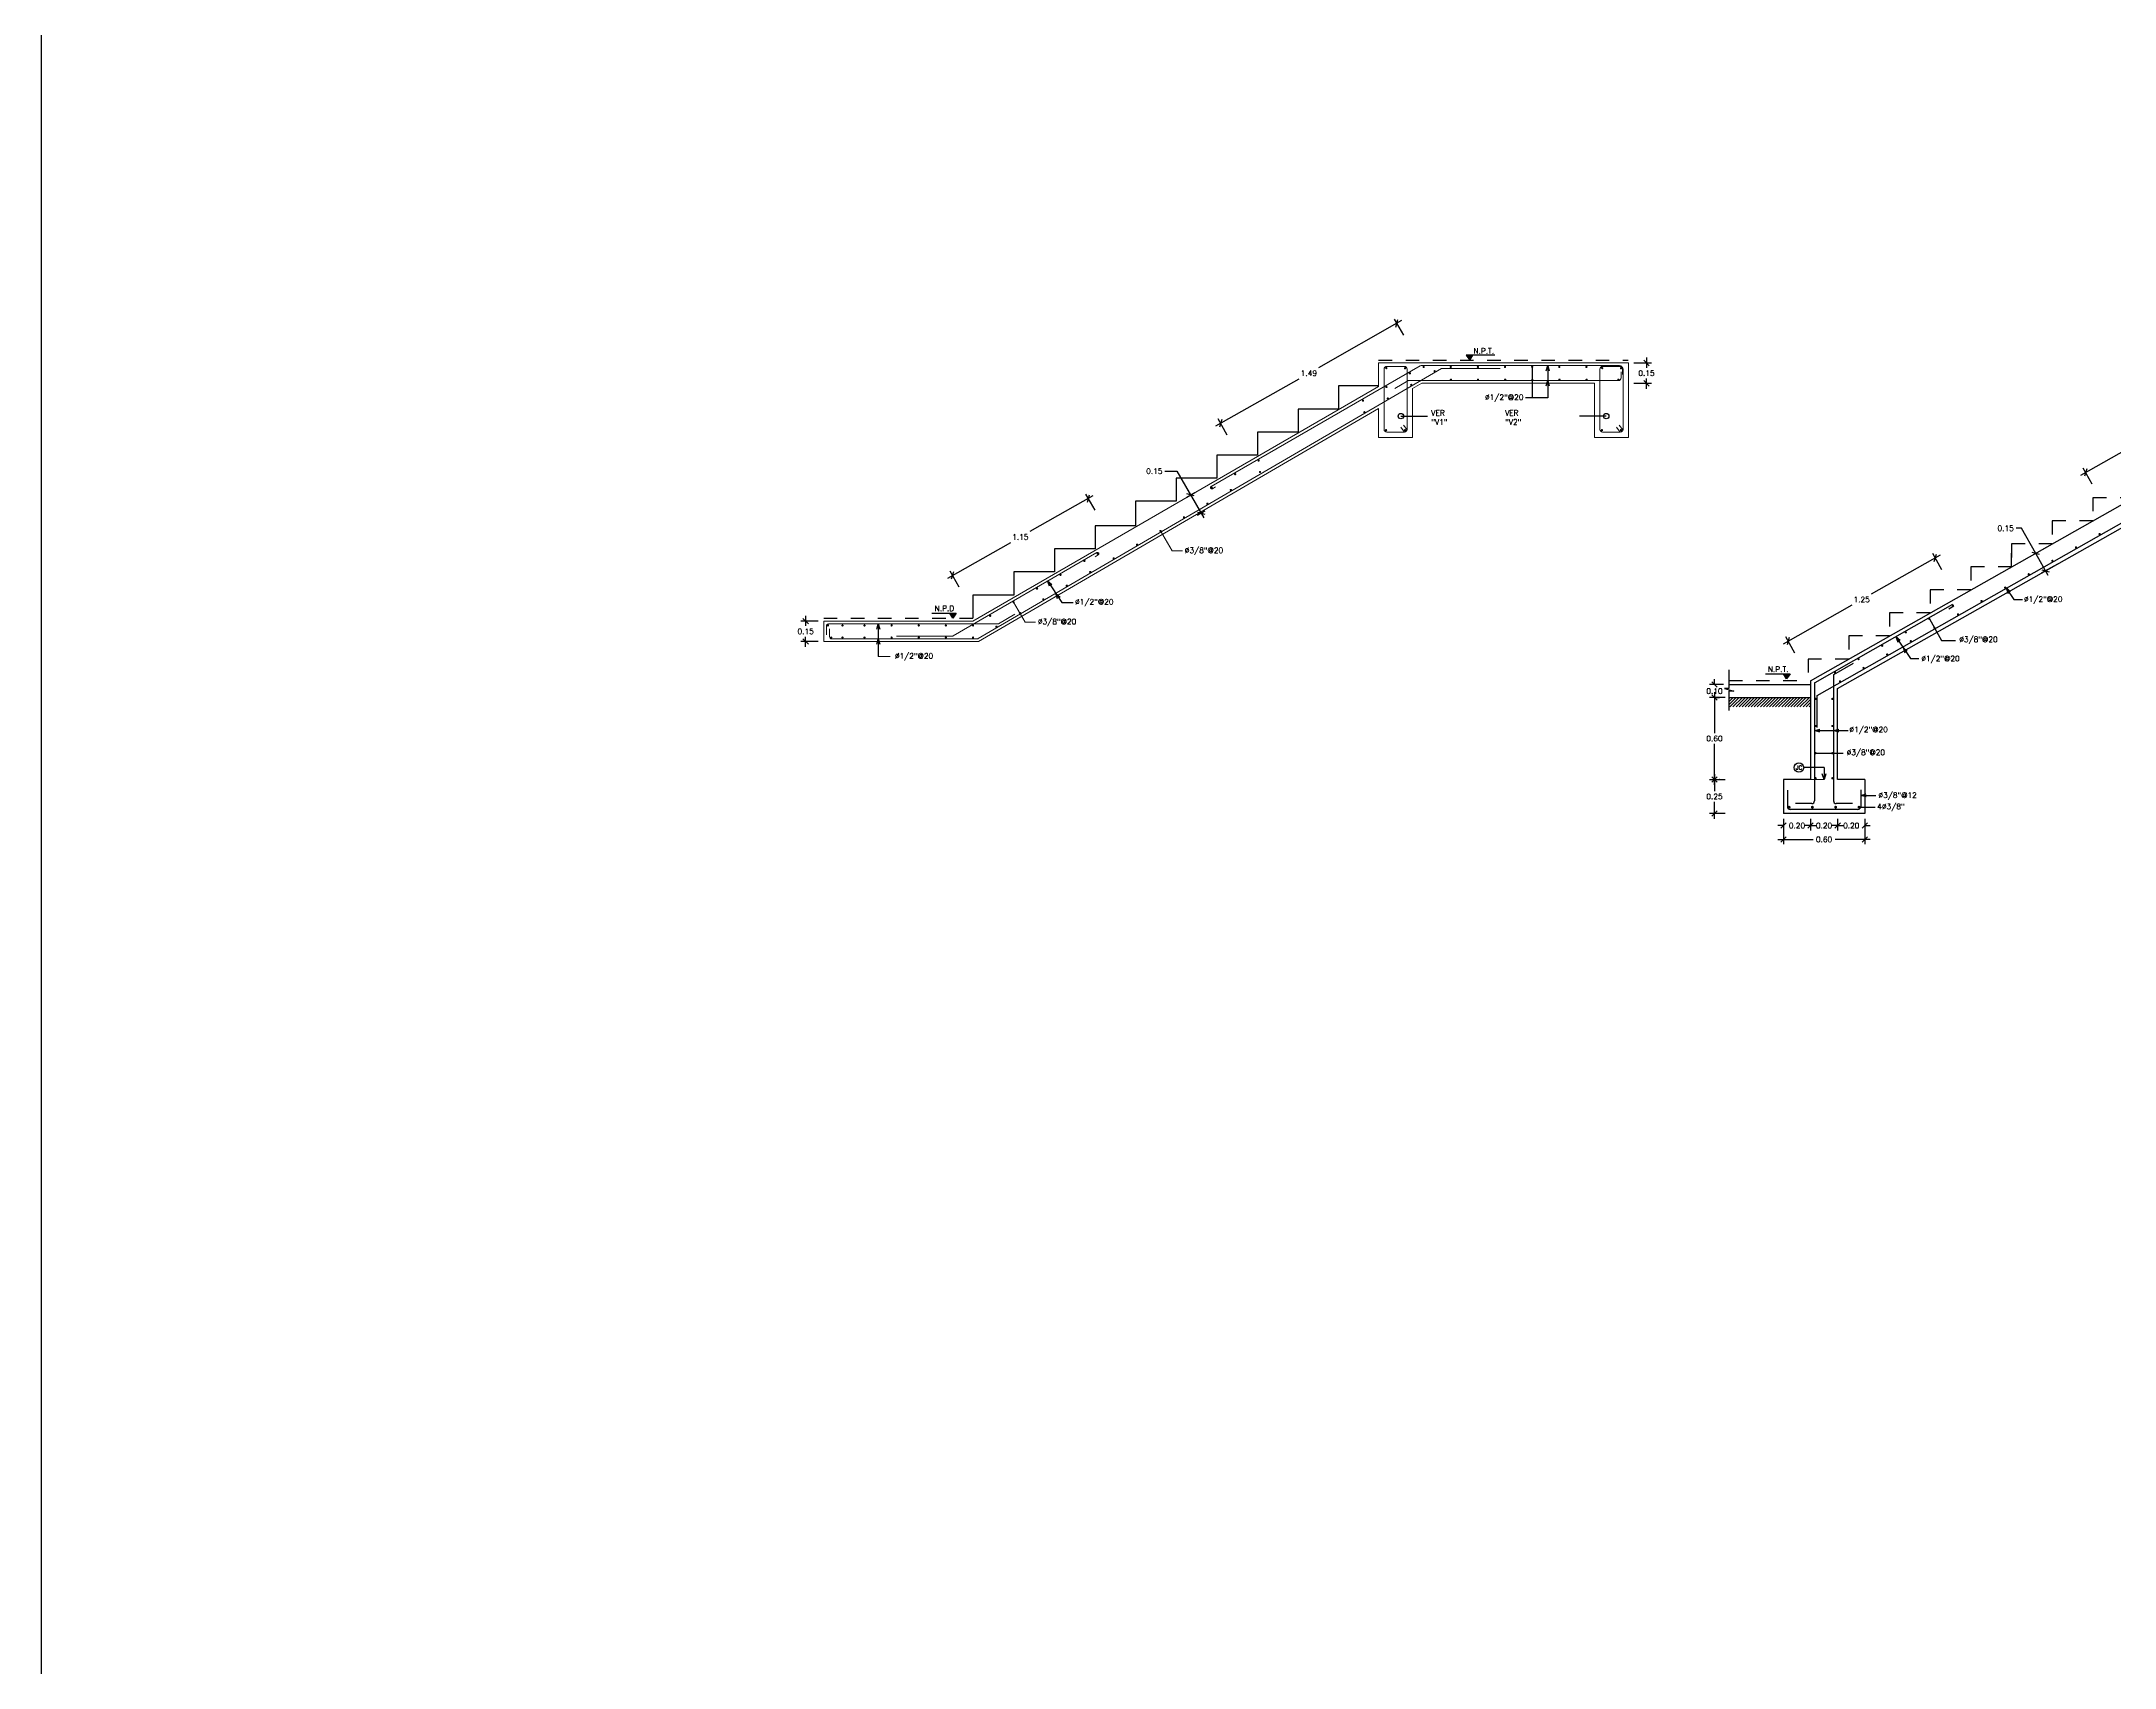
# Model space of a CAD drawing. Header units: metres. Extents: x -44 to 358, y -286 to 66.
# Drawn here: x 110 to 125.28, y 11.99 to 23.98 of the extents above; entities that cross this region are included whole.
import ezdxf

# ---------------------------------------------------------------- set-up
doc = ezdxf.new("R2010")
doc.units = ezdxf.units.M
doc.header["$LTSCALE"] = 0.3
doc.header["$PDMODE"] = 3
for name, pattern in [('HIDDEN', [9.525, 6.35, -3.175]), ('HIDDEN2', [4.7625, 3.175, -1.5875]), ('STYLE_01', [0.833282, 0.416565, -0.416718])]:
    doc.linetypes.add(name, pattern=pattern)
for name, color, linetype in [('ACERO', 5, 'Continuous'), ('BP', 3, 'Continuous'), ('DIMTEXTO', 4, 'Continuous'), ('Escalera', 2, 'Continuous'), ('HATCH', 8, 'Continuous'), ('TEXTOS LOSAS', 4, 'Continuous'), ('zap', 6, 'Continuous'), ('ZAPATA', 6, 'Continuous')]:
    doc.layers.add(name, color=color, linetype=linetype)
doc.layers.add('MUROS', color=7, linetype='Continuous', lineweight=15)
doc.layers.add('VIGAS', color=1, linetype='HIDDEN', lineweight=15)
doc.styles.add('SMPLEX', font='simplex.shx')
doc.dimstyles.new('D-20', dxfattribs={"dimscale": 0.2, "dimtxt": 0.2, "dimasz": 0.2, "dimexe": 0.18, "dimexo": 0.2, "dimgap": 0.1, "dimtad": 0, "dimtih": 1, "dimtoh": 1, "dimzin": 0, "dimdsep": 46, "dimtxsty": 'SMPLEX', "dimblk": 'OBLIQUE', "dimcen": 0.09, "dimdle": 0.2, "dimclrd": 4, "dimclre": 4, "dimclrt": 4, "dimadec": 0, "dimazin": 0, "dimtfac": 1, "dimtofl": 0, "dimtmove": 0, "dimatfit": 3, "dimldrblk": 'OPEN30', "dimfxl": 0.5, "dimfxlon": 1, "dimtolj": 1, "dimtzin": 0, "dimarcsym": 0})
doc.dimstyles.new('DIM-20', dxfattribs={"dimscale": 0.2, "dimtxt": 0.2, "dimasz": 0.2, "dimexe": 0.2, "dimexo": 0.2, "dimgap": 0.1, "dimtad": 0, "dimtih": 1, "dimtoh": 1, "dimzin": 0, "dimdsep": 46, "dimtxsty": 'SMPLEX', "dimblk1": 'OBLIQUE', "dimblk2": 'OBLIQUE', "dimsah": 1, "dimcen": 0.2, "dimdle": 0.2, "dimclrd": 4, "dimclre": 4, "dimclrt": 4, "dimadec": 0, "dimazin": 0, "dimtfac": 1, "dimtmove": 1, "dimatfit": 3, "dimldrblk": 'OPEN30', "dimfxl": 0.2, "dimfxlon": 1, "dimtolj": 1, "dimtzin": 0, "dimarcsym": 0})

# ---------------------------------------------------------------- blocks, each defined once
blk = doc.blocks.new('_OBLIQUE')
at = {"color": 0, "linetype": 'ByBlock'}
blk.add_line((-0.5, -0.5), (0.5, 0.5), dxfattribs=at)
blk = doc.blocks.new('_Open30')
at = {"color": 0, "lineweight": -2}
for p, q in [((-1, 0.27), (0, 0)), ((0, 0), (-1, -0.27)), ((0, 0), (-1, 0))]:
    blk.add_line(p, q, dxfattribs=at)
blk = doc.blocks.new('*D593')
at = {"layer": 'DEFPOINTS', "color": 0, "transparency": 16777216}
for p in [(123.24, 18.286), (123.24, 18.196), (123.44, 18.286)]:
    blk.add_point(p, dxfattribs=at)
at = {"layer": 'DIMTEXTO', "color": 4, "lineweight": -2, "transparency": 16777216}
for p, q in [((123.24, 18.196), (123.2, 18.196)), ((123.24, 18.246), (123.24, 18.16)), ((123.44, 18.246), (123.44, 18.16)), ((123.44, 18.196), (123.48, 18.196))]:
    blk.add_line(p, q, dxfattribs=at)
at = {"layer": 'DIMTEXTO', "color": 4, "lineweight": -2, "transparency": 16777216, "xscale": 0.04000000000000001, "yscale": 0.04000000000000001, "zscale": 0.04000000000000001}
blk.add_blockref('_OBLIQUE', (123.24, 18.196), dxfattribs=at)
at = {"layer": 'DIMTEXTO', "color": 4, "lineweight": -2, "transparency": 16777216, "xscale": 0.04000000000000001, "yscale": 0.04000000000000001, "zscale": 0.04000000000000001, "rotation": 180}
blk.add_blockref('_OBLIQUE', (123.44, 18.196), dxfattribs=at)
at = {"layer": 'DIMTEXTO', "color": 4, "transparency": 16777216, "insert": (123.34, 18.196), "char_height": 0.04, "attachment_point": 5, "style": 'SMPLEX'}
blk.add_mtext('\\A1;0.20', dxfattribs=at)
blk = doc.blocks.new('*D587')
at = {"layer": 'DEFPOINTS', "color": 0, "transparency": 16777216}
for p in [(123.04, 18.286), (123.04, 18.196), (123.24, 18.286)]:
    blk.add_point(p, dxfattribs=at)
at = {"layer": 'DIMTEXTO', "color": 4, "lineweight": -2, "transparency": 16777216}
for p, q in [((123.04, 18.196), (123, 18.196)), ((123.04, 18.246), (123.04, 18.16)), ((123.24, 18.246), (123.24, 18.16)), ((123.24, 18.196), (123.28, 18.196))]:
    blk.add_line(p, q, dxfattribs=at)
at = {"layer": 'DIMTEXTO', "color": 4, "lineweight": -2, "transparency": 16777216, "xscale": 0.04000000000000001, "yscale": 0.04000000000000001, "zscale": 0.04000000000000001}
blk.add_blockref('_OBLIQUE', (123.04, 18.196), dxfattribs=at)
at = {"layer": 'DIMTEXTO', "color": 4, "lineweight": -2, "transparency": 16777216, "xscale": 0.04000000000000001, "yscale": 0.04000000000000001, "zscale": 0.04000000000000001, "rotation": 180}
blk.add_blockref('_OBLIQUE', (123.24, 18.196), dxfattribs=at)
at = {"layer": 'DIMTEXTO', "color": 4, "transparency": 16777216, "insert": (123.14, 18.196), "char_height": 0.04, "attachment_point": 5, "style": 'SMPLEX'}
blk.add_mtext('\\A1;0.20', dxfattribs=at)
blk = doc.blocks.new('*D594')
at = {"layer": 'DEFPOINTS', "color": 0, "transparency": 16777216}
for p in [(122.84, 18.286), (122.84, 18.196), (123.04, 18.286)]:
    blk.add_point(p, dxfattribs=at)
at = {"layer": 'DIMTEXTO', "color": 4, "lineweight": -2, "transparency": 16777216}
for p, q in [((122.84, 18.196), (122.8, 18.196)), ((122.84, 18.246), (122.84, 18.16)), ((123.04, 18.246), (123.04, 18.16)), ((123.04, 18.196), (123.08, 18.196))]:
    blk.add_line(p, q, dxfattribs=at)
at = {"layer": 'DIMTEXTO', "color": 4, "lineweight": -2, "transparency": 16777216, "xscale": 0.04000000000000001, "yscale": 0.04000000000000001, "zscale": 0.04000000000000001}
blk.add_blockref('_OBLIQUE', (122.84, 18.196), dxfattribs=at)
at = {"layer": 'DIMTEXTO', "color": 4, "lineweight": -2, "transparency": 16777216, "xscale": 0.04000000000000001, "yscale": 0.04000000000000001, "zscale": 0.04000000000000001, "rotation": 180}
blk.add_blockref('_OBLIQUE', (123.04, 18.196), dxfattribs=at)
at = {"layer": 'DIMTEXTO', "color": 4, "transparency": 16777216, "insert": (122.94, 18.196), "char_height": 0.04, "attachment_point": 5, "style": 'SMPLEX'}
blk.add_mtext('\\A1;0.20', dxfattribs=at)
blk = doc.blocks.new('*D588')
at = {"layer": 'DEFPOINTS', "color": 0, "transparency": 16777216}
for p in [(122.332, 19.141), (122.439, 19.236), (122.45, 19.141)]:
    blk.add_point(p, dxfattribs=at)
at = {"layer": 'DIMTEXTO', "color": 4, "lineweight": -2, "transparency": 16777216}
for p, q in [((122.332, 19.236), (122.332, 19.276)), ((122.399, 19.236), (122.296, 19.236)), ((122.41, 19.141), (122.296, 19.141)), ((122.332, 19.141), (122.332, 19.101))]:
    blk.add_line(p, q, dxfattribs=at)
at = {"layer": 'DIMTEXTO', "color": 4, "lineweight": -2, "transparency": 16777216, "xscale": 0.04000000000000001, "yscale": 0.04000000000000001, "zscale": 0.04000000000000001}
for p, rotation in [((122.332, 19.236), 270), ((122.332, 19.141), 90)]:
    blk.add_blockref('_OBLIQUE', p, dxfattribs=dict(at, rotation=rotation))
at = {"layer": 'DIMTEXTO', "color": 4, "transparency": 16777216, "insert": (122.332, 19.188), "char_height": 0.04, "attachment_point": 5, "style": 'SMPLEX'}
blk.add_mtext('\\A1;0.10', dxfattribs=at)
blk = doc.blocks.new('*D589')
at = {"layer": 'DEFPOINTS', "color": 0, "transparency": 16777216}
for p in [(122.332, 19.141), (122.332, 18.536), (122.332, 18.536)]:
    blk.add_point(p, dxfattribs=at)
at = {"layer": 'Escalera', "color": 4, "lineweight": -2, "transparency": 16777216}
for p, q in [((122.332, 19.181), (122.332, 18.878)), ((122.332, 19.141), (122.368, 19.141)), ((122.332, 18.496), (122.332, 18.798)), ((122.332, 18.536), (122.368, 18.536))]:
    blk.add_line(p, q, dxfattribs=at)
at = {"layer": 'Escalera', "color": 4, "lineweight": -2, "transparency": 16777216, "xscale": 0.04000000000000001, "yscale": 0.04000000000000001, "zscale": 0.04000000000000001}
for p, rotation in [((122.332, 19.141), 90), ((122.332, 18.536), 270)]:
    blk.add_blockref('_OBLIQUE', p, dxfattribs=dict(at, rotation=rotation))
at = {"layer": 'Escalera', "color": 4, "transparency": 16777216, "insert": (122.332, 18.838), "char_height": 0.04, "attachment_point": 5, "style": 'SMPLEX'}
blk.add_mtext('\\A1;0.60', dxfattribs=at)
blk = doc.blocks.new('*D590')
at = {"layer": 'DEFPOINTS', "color": 0, "linetype": 'Continuous', "ltscale": 0.1, "transparency": 16777216}
for p in [(118.408, 20.598), (118.548, 20.5), (118.486, 20.464)]:
    blk.add_point(p, dxfattribs=at)
at = {"layer": 'DIMTEXTO', "color": 4, "linetype": 'Continuous', "lineweight": -2, "ltscale": 0.1, "transparency": 16777216}
for p, q in [((118.28, 20.809), (118.369, 20.809)), ((118.369, 20.809), (118.47, 20.634)), ((118.443, 20.618), (118.501, 20.652)), ((118.45, 20.669), (118.568, 20.466)), ((118.521, 20.485), (118.579, 20.518))]:
    blk.add_line(p, q, dxfattribs=at)
at = {"layer": 'DIMTEXTO', "color": 4, "linetype": 'Continuous', "lineweight": -2, "ltscale": 0.1, "transparency": 16777216, "xscale": 0.04000000000000001, "yscale": 0.04000000000000001, "zscale": 0.04000000000000001}
for p, rotation in [((118.47, 20.634), 120.1235743840415), ((118.548, 20.5), 300.1235743840415)]:
    blk.add_blockref('_OBLIQUE', p, dxfattribs=dict(at, rotation=rotation))
at = {"layer": 'DIMTEXTO', "color": 4, "linetype": 'Continuous', "ltscale": 0.1, "transparency": 16777216, "insert": (118.203, 20.809), "char_height": 0.04, "attachment_point": 5, "style": 'SMPLEX'}
blk.add_mtext('\\A1;0.15', dxfattribs=at)
blk = doc.blocks.new('*D591')
at = {"layer": 'DEFPOINTS', "color": 0, "transparency": 16777216}
for p in [(121.698, 21.607), (121.698, 21.457), (121.831, 21.457)]:
    blk.add_point(p, dxfattribs=at)
at = {"layer": 'DIMTEXTO', "color": 4, "lineweight": -2, "transparency": 16777216}
for p, q in [((121.738, 21.607), (121.867, 21.607)), ((121.831, 21.647), (121.831, 21.572)), ((121.738, 21.457), (121.867, 21.457)), ((121.831, 21.417), (121.831, 21.492))]:
    blk.add_line(p, q, dxfattribs=at)
at = {"layer": 'DIMTEXTO', "color": 4, "lineweight": -2, "transparency": 16777216, "xscale": 0.04000000000000001, "yscale": 0.04000000000000001, "zscale": 0.04000000000000001}
for p, rotation in [((121.831, 21.607), 90), ((121.831, 21.457), 270)]:
    blk.add_blockref('_OBLIQUE', p, dxfattribs=dict(at, rotation=rotation))
at = {"layer": 'DIMTEXTO', "color": 4, "transparency": 16777216, "insert": (121.831, 21.532), "char_height": 0.04, "attachment_point": 5, "style": 'SMPLEX'}
blk.add_mtext('\\A1;0.15', dxfattribs=at)
blk = doc.blocks.new('*D592')
at = {"layer": 'DEFPOINTS', "color": 0, "transparency": 16777216}
for p in [(115.766, 19.703), (115.633, 19.553), (115.766, 19.553)]:
    blk.add_point(p, dxfattribs=at)
at = {"layer": 'DIMTEXTO', "color": 4, "lineweight": -2, "transparency": 16777216}
for p, q in [((115.633, 19.743), (115.633, 19.668)), ((115.726, 19.703), (115.597, 19.703)), ((115.633, 19.513), (115.633, 19.588)), ((115.726, 19.553), (115.597, 19.553))]:
    blk.add_line(p, q, dxfattribs=at)
at = {"layer": 'DIMTEXTO', "color": 4, "lineweight": -2, "transparency": 16777216, "xscale": 0.04000000000000001, "yscale": 0.04000000000000001, "zscale": 0.04000000000000001}
for p, rotation in [((115.633, 19.703), 90), ((115.633, 19.553), 270)]:
    blk.add_blockref('_OBLIQUE', p, dxfattribs=dict(at, rotation=rotation))
at = {"layer": 'DIMTEXTO', "color": 4, "transparency": 16777216, "insert": (115.633, 19.628), "char_height": 0.04, "attachment_point": 5, "style": 'SMPLEX'}
blk.add_mtext('\\A1;0.15', dxfattribs=at)
blk = doc.blocks.new('*D618')
at = {"layer": 'DEFPOINTS', "color": 0, "transparency": 16777216}
for p in [(123.96, 20.17), (124.125, 19.878), (123.04, 19.264)]:
    blk.add_point(p, dxfattribs=at)
at = {"layer": 'DIMTEXTO', "color": 4, "lineweight": -2, "transparency": 16777216}
for p, q in [((123.995, 20.19), (123.488, 19.903)), ((124.009, 20.083), (123.942, 20.201)), ((122.84, 19.535), (123.347, 19.823)), ((122.924, 19.468), (122.857, 19.587))]:
    blk.add_line(p, q, dxfattribs=at)
at = {"layer": 'DIMTEXTO', "color": 4, "lineweight": -2, "transparency": 16777216, "xscale": 0.04000000000000001, "yscale": 0.04000000000000001, "zscale": 0.04000000000000001}
for p, rotation in [((123.96, 20.17), 29.53878225956959), ((122.875, 19.555), 209.5387822595696)]:
    blk.add_blockref('_OBLIQUE', p, dxfattribs=dict(at, rotation=rotation))
at = {"layer": 'DIMTEXTO', "color": 4, "transparency": 16777216, "insert": (123.417, 19.863), "char_height": 0.04, "attachment_point": 5, "style": 'SMPLEX'}
blk.add_mtext('\\A1;1.25', dxfattribs=at)
blk = doc.blocks.new('*D624')
at = {"layer": 'DEFPOINTS', "color": 0, "transparency": 16777216}
for p in [(117.717, 20.608), (117.882, 20.317), (116.879, 19.749)]:
    blk.add_point(p, dxfattribs=at)
at = {"layer": 'DIMTEXTO', "color": 4, "lineweight": -2, "transparency": 16777216}
for p, q in [((117.766, 20.521), (117.699, 20.639)), ((117.751, 20.628), (117.286, 20.364)), ((116.68, 20.021), (117.145, 20.284)), ((116.764, 19.953), (116.697, 20.072))]:
    blk.add_line(p, q, dxfattribs=at)
at = {"layer": 'DIMTEXTO', "color": 4, "lineweight": -2, "transparency": 16777216, "xscale": 0.04000000000000001, "yscale": 0.04000000000000001, "zscale": 0.04000000000000001}
for p, rotation in [((117.717, 20.608), 29.53878225956961), ((116.714, 20.04), 209.5387822595696)]:
    blk.add_blockref('_OBLIQUE', p, dxfattribs=dict(at, rotation=rotation))
at = {"layer": 'DIMTEXTO', "color": 4, "transparency": 16777216, "insert": (117.215, 20.324), "char_height": 0.04, "attachment_point": 5, "style": 'SMPLEX'}
blk.add_mtext('\\A1;1.15', dxfattribs=at)
blk = doc.blocks.new('*D625')
at = {"layer": 'DEFPOINTS', "color": 0, "transparency": 16777216}
for p in [(119.991, 21.899), (120.156, 21.608), (118.858, 20.87)]:
    blk.add_point(p, dxfattribs=at)
at = {"layer": 'DIMTEXTO', "color": 4, "lineweight": -2, "transparency": 16777216}
for p, q in [((120.026, 21.919), (119.412, 21.571)), ((120.041, 21.812), (119.974, 21.93)), ((118.657, 21.143), (119.271, 21.491)), ((118.741, 21.075), (118.674, 21.194))]:
    blk.add_line(p, q, dxfattribs=at)
at = {"layer": 'DIMTEXTO', "color": 4, "lineweight": -2, "transparency": 16777216, "xscale": 0.04000000000000001, "yscale": 0.04000000000000001, "zscale": 0.04000000000000001}
for p, rotation in [((119.991, 21.899), 29.53878225956961), ((118.692, 21.162), 209.5387822595696)]:
    blk.add_blockref('_OBLIQUE', p, dxfattribs=dict(at, rotation=rotation))
at = {"layer": 'DIMTEXTO', "color": 4, "transparency": 16777216, "insert": (119.342, 21.531), "char_height": 0.04, "attachment_point": 5, "style": 'SMPLEX'}
blk.add_mtext('\\A1;1.49', dxfattribs=at)
blk = doc.blocks.new('*D626')
at = {"layer": 'DEFPOINTS', "color": 0, "transparency": 16777216}
for p in [(122.84, 18.286), (123.44, 18.286), (123.44, 18.094)]:
    blk.add_point(p, dxfattribs=at)
at = {"layer": 'DIMTEXTO', "color": 4, "lineweight": -2, "transparency": 16777216}
for p, q in [((122.84, 18.194), (122.84, 18.058)), ((123.44, 18.194), (123.44, 18.058)), ((122.8, 18.094), (123.059, 18.094)), ((123.48, 18.094), (123.221, 18.094))]:
    blk.add_line(p, q, dxfattribs=at)
at = {"layer": 'DIMTEXTO', "color": 4, "lineweight": -2, "transparency": 16777216, "xscale": 0.04000000000000001, "yscale": 0.04000000000000001, "zscale": 0.04000000000000001, "rotation": 180}
blk.add_blockref('_OBLIQUE', (122.84, 18.094), dxfattribs=at)
at = {"layer": 'DIMTEXTO', "color": 4, "lineweight": -2, "transparency": 16777216, "xscale": 0.04000000000000001, "yscale": 0.04000000000000001, "zscale": 0.04000000000000001}
blk.add_blockref('_OBLIQUE', (123.44, 18.094), dxfattribs=at)
at = {"layer": 'DIMTEXTO', "color": 4, "transparency": 16777216, "insert": (123.14, 18.094), "char_height": 0.04, "attachment_point": 5, "style": 'SMPLEX'}
blk.add_mtext('\\A1;0.60', dxfattribs=at)
blk = doc.blocks.new('*U689')
at = {"layer": 'ACERO', "const_width": 0.00825}
blk.add_lwpolyline([(-0.004125, 0, 1), (0.004125, 0, 1)], format="xyb", close=True, dxfattribs=at)
blk = doc.blocks.new('*U690')
at = {"layer": 'VIGAS', "color": 0, "linetype": 'ByBlock', "lineweight": -2, "transparency": 16777216}
for p in [(0, 0), (0.2, 0), (0.4, 0), (0.6, 0), (0.8, 0), (1, 0), (1.2, 0), (1.4, 0), (1.6, 0), (1.8, 0), (2, 0), (2.2, 0), (2.4, 0), (2.6, 0), (2.8, 0), (3, 0), (3.2, 0), (3.4, 0)]:
    blk.add_blockref('*U689', p, dxfattribs=at)
blk = doc.blocks.new('*U691')
at = {"layer": 'ACERO', "const_width": 0.00825}
blk.add_lwpolyline([(-0.004125, 0, 1), (0.004125, 0, 1)], format="xyb", close=True, dxfattribs=at)
blk = doc.blocks.new('*U692')
at = {"layer": 'VIGAS', "color": 0, "linetype": 'ByBlock', "lineweight": -2, "transparency": 16777216}
for p in [(0, 0), (0.2, 0), (0.4, 0), (0.6, 0), (0.8, 0), (1, 0)]:
    blk.add_blockref('*U691', p, dxfattribs=at)
blk = doc.blocks.new('*D695')
at = {"layer": 'DEFPOINTS', "color": 0, "transparency": 16777216}
for p in [(124.7, 20.203), (124.836, 20.28), (124.909, 20.152)]:
    blk.add_point(p, dxfattribs=at)
at = {"layer": 'DIMTEXTO', "color": 4, "lineweight": -2, "transparency": 16777216}
for p, q in [((124.596, 20.388), (124.556, 20.388)), ((124.7, 20.203), (124.596, 20.388)), ((124.787, 20.252), (124.669, 20.186)), ((124.792, 20.04), (124.7, 20.203)), ((124.86, 20.124), (124.741, 20.057))]:
    blk.add_line(p, q, dxfattribs=at)
at = {"layer": 'DIMTEXTO', "color": 4, "lineweight": -2, "transparency": 16777216, "xscale": 0.04000000000000001, "yscale": 0.04000000000000001, "zscale": 0.04000000000000001}
for p, rotation in [((124.7, 20.203), 119.4953142699129), ((124.773, 20.075), 299.4953142699129)]:
    blk.add_blockref('_OBLIQUE', p, dxfattribs=dict(at, rotation=rotation))
at = {"layer": 'DIMTEXTO', "color": 4, "transparency": 16777216, "insert": (124.478, 20.388), "char_height": 0.04, "attachment_point": 5, "style": 'SMPLEX'}
blk.add_mtext('\\A1;0.15', dxfattribs=at)
blk = doc.blocks.new('*D839')
at = {"layer": 'DEFPOINTS', "color": 0, "transparency": 16777216}
for p in [(126.153, 21.415), (126.319, 21.123), (125.233, 20.509)]:
    blk.add_point(p, dxfattribs=at)
at = {"layer": 'DIMTEXTO', "color": 4, "lineweight": -2, "transparency": 16777216}
for p, q in [((126.188, 21.434), (125.681, 21.147)), ((126.202, 21.328), (126.135, 21.446)), ((125.033, 20.78), (125.54, 21.067)), ((125.117, 20.713), (125.05, 20.831))]:
    blk.add_line(p, q, dxfattribs=at)
at = {"layer": 'DIMTEXTO', "color": 4, "lineweight": -2, "transparency": 16777216, "xscale": 0.04000000000000001, "yscale": 0.04000000000000001, "zscale": 0.04000000000000001}
for p, rotation in [((126.153, 21.415), 29.53878225956959), ((125.068, 20.8), 209.5387822595696)]:
    blk.add_blockref('_OBLIQUE', p, dxfattribs=dict(at, rotation=rotation))
at = {"layer": 'DIMTEXTO', "color": 4, "transparency": 16777216, "insert": (125.611, 21.107), "char_height": 0.04, "attachment_point": 5, "style": 'SMPLEX'}
blk.add_mtext('\\A1;1.25', dxfattribs=at)

msp = doc.modelspace()

# ---------------------------------------------------------------- hatches: boundary and pattern name
at = {"layer": 'DIMTEXTO', "linetype": 'Continuous', "ltscale": 0.1}
for points in [[(120.5498979, 21.6652332), (120.501431, 21.6652332), (120.5274979, 21.6284736)], [(116.6947779, 19.7632855), (116.7432447, 19.7632855), (116.7171779, 19.7265258)], [(122.8405173, 19.314823), (122.8889841, 19.314823), (122.8629173, 19.2780634)]]:
    msp.add_hatch(color=4, dxfattribs=at).paths.add_polyline_path(points)
at = {"layer": 'Escalera', "ltscale": 0.5}
h = msp.add_hatch(dxfattribs=at)
h.set_pattern_fill('ANSI31', color=8, scale=0.005, style=0)
h.set_pattern_definition([(45, (-720.583699, -216.129444), (-0.01122532015, 0.01122532015), [])])
h.paths.add_polyline_path([(123.0396129, 19.140809), (123.0396129, 19.0714508), (122.4388431, 19.0714537), (122.4388431, 19.1408119)])

# ---------------------------------------------------------------- linework, layer by layer
at = {"layer": 'ACERO', "lineweight": 0}
for p, q in [((120.3191851, 21.5650127), (116.9050749, 19.5745691)), ((120.1616807, 21.5850127), (118.6213293, 20.6966555)), ((120.1692387, 21.587056), (121.6330772, 21.587056)), ((120.3267432, 21.567056), (120.7528301, 21.567056)), ((121.6530772, 21.522056), (121.6530772, 21.567056)), ((120.0708991, 21.4750127), (119.9756242, 21.4194357)), ((120.0784572, 21.477056), (121.6238526, 21.477056)), ((121.6438526, 21.542056), (121.6438526, 21.497056)), ((120.0464515, 21.0975258), (120.0191169, 21.132974)), ((120.0658915, 21.1128266), (120.038557, 21.1482748)), ((121.6378373, 21.0975258), (121.6105028, 21.132974)), ((121.6572774, 21.1128266), (121.6299429, 21.1482748)), ((118.6314067, 20.6793799), (118.6551166, 20.6932106)), ((117.7796549, 20.209199), (116.7210508, 19.5945691)), ((117.7897323, 20.1919234), (117.7660225, 20.1780927)), ((117.1746713, 19.7549878), (117.0539536, 19.6845691)), ((115.78599, 19.6675258), (115.78599, 19.602388)), ((117.0463956, 19.6825258), (115.80099, 19.6825258)), ((115.8088713, 19.5875258), (115.8088713, 19.6461439)), ((116.8975168, 19.5725258), (115.8238713, 19.5725258)), ((116.7134927, 19.5925258), (116.3017262, 19.5925258))]:
    msp.add_line(p, q, dxfattribs=at)
at = {"layer": 'ACERO'}
for p, q in [((123.0884237, 19.1547147), (126.4794368, 21.0789275)), ((124.085797, 19.8256028), (123.0717042, 19.2492645)), ((124.0967571, 19.8146134), (124.0590879, 19.7908127)), ((123.2096129, 19.3065006), (123.2096129, 18.3784523)), ((123.2116959, 19.3100847), (123.3567157, 19.3938327)), ((123.0696129, 19.2456756), (123.0696129, 18.3784523)), ((123.0863324, 19.1511259), (123.0863324, 18.9185928)), ((122.8696129, 18.4563596), (122.8696129, 18.3359701)), ((123.0496129, 18.3584523), (122.9292071, 18.3584523)), ((123.3500187, 18.3584523), (123.2296129, 18.3584523)), ((123.4096129, 18.4592797), (123.4096129, 18.3359701)), ((123.3896129, 18.3159701), (122.8896129, 18.3159701))]:
    msp.add_line(p, q, dxfattribs=at)
at = {"layer": 'ACERO', "lineweight": 0}
for points in [[(119.9164515, 21.0975258), (120.0464515, 21.0975258, 0.4142135624), (120.0664515, 21.1175258), (120.0664515, 21.5616857, 0.4142135624), (120.0464515, 21.5816857), (119.9164515, 21.5816857, 0.4142135624), (119.8964515, 21.5616857), (119.8964515, 21.1175258, 0.4142135624)], [(121.5078373, 21.0975258), (121.6378373, 21.0975258, 0.4142135624), (121.6578373, 21.1175258), (121.6578373, 21.5616857, 0.4142135624), (121.6378373, 21.5816857), (121.5078373, 21.5816857, 0.4142135624), (121.4878373, 21.5616857), (121.4878373, 21.1175258, 0.4142135624)]]:
    msp.add_lwpolyline(points, format="xyb", close=True, dxfattribs=at)
at = {"layer": 'ACERO'}
for points, const_width in [([(119.9172884, 21.5686826, -1), (119.9090754, 21.5694631, -1)], 0.00825), ([(120.0553612, 21.567776, -1), (120.0471482, 21.5685565, -1)], 0.00825), ([(120.1921943, 21.5773818, -1), (120.1839813, 21.5781622, -1)], 0.00825), ([(120.2736863, 21.545746, -1), (120.2654733, 21.5465265, -1)], 0.00825), ([(120.3921943, 21.5773818, -1), (120.3839813, 21.5781622, -1)], 0.00825), ([(120.5921943, 21.5773818, -1), (120.5839813, 21.5781622, -1)], 0.00825), ([(120.7921943, 21.5773818, -1), (120.7839813, 21.5781622, -1)], 0.00825), ([(120.9921943, 21.5773818, -1), (120.9839813, 21.5781622, -1)], 0.00825), ([(121.1921943, 21.5773818, -1), (121.1839813, 21.5781622, -1)], 0.00825), ([(121.3921943, 21.5773818, -1), (121.3839813, 21.5781622, -1)], 0.00825), ([(121.5086743, 21.5686826, -1), (121.5004613, 21.5694631, -1)], 0.00825), ([(121.646747, 21.567776, -1), (121.638534, 21.5685565, -1)], 0.00825), ([(119.9181472, 21.4291401, -1), (119.9099342, 21.4299205, -1)], 0.00825), ([(120.090903, 21.5299143, -1), (120.08269, 21.5306947, -1)], 0.00825), ([(120.1009305, 21.4449718, -1), (120.0927175, 21.4457523, -1)], 0.00825), ([(120.3934435, 21.4834679, -1), (120.3852305, 21.4842483, -1)], 0.00825), ([(120.5934435, 21.4834679, -1), (120.5852305, 21.4842483, -1)], 0.00825), ([(120.7934435, 21.4834679, -1), (120.7852305, 21.4842483, -1)], 0.00825), ([(120.9934435, 21.4834679, -1), (120.9852305, 21.4842483, -1)], 0.00825), ([(121.1934435, 21.4834679, -1), (121.1852305, 21.4842483, -1)], 0.00825), ([(121.3934435, 21.4834679, -1), (121.3852305, 21.4842483, -1)], 0.00825), ([(121.6279591, 21.4834679, -1), (121.6197461, 21.4842483, -1)], 0.00825), ([(119.7453915, 21.3283659, -1), (119.7371785, 21.3291463, -1)], 0.00825), ([(119.755419, 21.2434234, -1), (119.747206, 21.2442038, -1)], 0.00825), ([(119.9281747, 21.3441976, -1), (119.9199617, 21.344978, -1)], 0.00825), ([(119.9281747, 21.3441976, -1), (119.9199617, 21.344978, -1)], 0.00825), ([(119.9152942, 21.1112315, -1), (119.9070812, 21.112012, -1)], 0.00825), ([(120.0553612, 21.1112315, -1), (120.0471482, 21.112012, -1)], 0.00825), ([(121.50668, 21.1112315, -1), (121.498467, 21.112012, -1)], 0.00825), ([(121.646747, 21.1112315, -1), (121.638534, 21.112012, -1)], 0.00825), ([(118.803205, 20.7868174, -1), (118.794992, 20.7875979, -1)], 0.00825), ([(118.9759607, 20.8875917, -1), (118.9677477, 20.8883721, -1)], 0.00825), ([(118.9859883, 20.8026492, -1), (118.9777753, 20.8034296, -1)], 0.00825), ([(118.624661, 20.6826668, 1), (118.6280243, 20.6902001, 1)], 0.00825), ([(118.6304492, 20.6860432, -1), (118.6222362, 20.6868237, -1)], 0.00825), ([(118.771046, 20.6703265, -1), (118.762833, 20.671107, -1)], 0.00825), ([(118.4255344, 20.4687781, -1), (118.4173214, 20.4695586, -1)], 0.00825), ([(118.5982902, 20.5695523, -1), (118.5900772, 20.5703328, -1)], 0.00825), ([(118.2527787, 20.3680039, -1), (118.2445657, 20.3687844, -1)], 0.00825), ([(117.789286, 20.2009597, -1), (117.781073, 20.2017402, -1)], 0.00825), ([(117.9072671, 20.1664555, -1), (117.8990541, 20.167236, -1)], 0.00825), ([(118.0800229, 20.2672297, -1), (118.0718099, 20.2680102, -1)], 0.00825), ([(117.5155069, 20.0441904, -1), (117.5072939, 20.0449709, -1)], 0.00825), ([(117.6918258, 20.1470431, -1), (117.6836128, 20.1478236, -1)], 0.00825), ([(117.7345113, 20.0656813, -1), (117.7262983, 20.0664618, -1)], 0.00825), ([(117.3427511, 19.9434162, -1), (117.3345381, 19.9441967, -1)], 0.00825), ([(117.3889997, 19.8641329, -1), (117.3807868, 19.8649134, -1)], 0.00825), ([(117.5617555, 19.9649071, -1), (117.5535425, 19.9656876, -1)], 0.00825), ([(116.9972396, 19.7418678, -1), (116.9890266, 19.7426483, -1)], 0.00825), ([(117.1699954, 19.842642, -1), (117.1617824, 19.8434225, -1)], 0.00825), ([(117.216244, 19.7633587, -1), (117.208031, 19.7641392, -1)], 0.00825), ([(115.8010738, 19.671454, -1), (115.7928608, 19.6722345, -1)], 0.00825), ([(115.8252463, 19.581983, -1), (115.8170333, 19.5827635, -1)], 0.00825), ([(115.9088777, 19.671454, -1), (115.9006647, 19.6722345, -1)], 0.00825), ([(115.9088777, 19.581983, -1), (115.9006647, 19.5827635, -1)], 0.00825), ([(116.0707324, 19.671454, -1), (116.0625194, 19.6722345, -1)], 0.00825), ([(116.0707324, 19.581983, -1), (116.0625194, 19.5827635, -1)], 0.00825), ([(116.2707324, 19.671454, -1), (116.2625194, 19.6722345, -1)], 0.00825), ([(116.2707324, 19.581983, -1), (116.2625194, 19.5827635, -1)], 0.00825), ([(116.4707324, 19.671454, -1), (116.4625194, 19.6722345, -1)], 0.00825), ([(116.4707324, 19.581983, -1), (116.4625194, 19.5827635, -1)], 0.00825), ([(116.6707324, 19.671454, -1), (116.6625194, 19.6722345, -1)], 0.00825), ([(116.6707324, 19.581983, -1), (116.6625194, 19.5827635, -1)], 0.00825), ([(116.8707324, 19.671454, -1), (116.8625194, 19.6722345, -1)], 0.00825), ([(116.8707324, 19.581983, -1), (116.8625194, 19.5827635, -1)], 0.00825), ([(117.0434882, 19.6625845, -1), (117.0352752, 19.663365, -1)], 0.00825), ([(123.0734509, 19.1301193, -1), (123.0817009, 19.1301193, -1)], 0.00825), ([(123.1966138, 19.1301193, -1), (123.2048638, 19.1301193, -1)], 0.00825), ([(123.0734509, 18.9301193, -1), (123.0817009, 18.9301193, -1)], 0.00825), ([(123.1966138, 18.9301193, -1), (123.2048638, 18.9301193, -1)], 0.00825), ([(123.0734509, 18.7301193, -1), (123.0817009, 18.7301193, -1)], 0.00825), ([(123.1966138, 18.7301193, -1), (123.2048638, 18.7301193, -1)], 0.00825), ([(123.0734509, 18.545232, -1), (123.0817009, 18.545232, -1)], 0.00825), ([(123.1966138, 18.545232, -1), (123.2048638, 18.545232, -1)], 0.00825), ([(122.876808, 18.331494, -1), (122.887533, 18.331494, -1)], 0.010725), ([(123.0484362, 18.331494, -1), (123.0591612, 18.331494, -1)], 0.010725), ([(123.2200645, 18.331494, -1), (123.2307895, 18.331494, -1)], 0.010725), ([(123.3916928, 18.331494, -1), (123.4024178, 18.331494, -1)], 0.010725)]:
    msp.add_lwpolyline(points, format="xyb", close=True, dxfattribs=dict(at, const_width=const_width))
at = {"layer": 'ACERO', "lineweight": 0}
for centre, radius, start, end in [((120.1692387, 21.572056), 0.015, 90, 120.25643716), ((120.3267432, 21.552056), 0.015, 90, 120.25643717), ((121.6330772, 21.567056), 0.02, 0, 90), ((120.0784572, 21.462056), 0.015, 90, 120.25643717), ((121.6238526, 21.497056), 0.02, 270, 360), ((118.626368, 20.6880177), 0.01, 120.25643737, 300.25643703), ((117.7846936, 20.2005612), 0.01, 300.25643736, 120.25643702), ((115.80099, 19.6675258), 0.015, 90, 180), ((115.8238713, 19.5875258), 0.015, 180, 270), ((116.7134927, 19.6075258), 0.015, 270, 300.25643718), ((116.8975168, 19.5875258), 0.015, 270, 300.25643717), ((117.0463956, 19.6975258), 0.015, 270, 300.25643715), ((117.0463956, 19.6975258), 0.015, 270, 300.25643715)]:
    msp.add_arc(centre, radius, start, end, dxfattribs=at)
at = {"layer": 'ACERO'}
for centre, radius, start, end in [((123.2137379, 19.3065006), 0.004125, 119.67197586, 180), ((123.0737379, 19.2456756), 0.004125, 119.53878226, 180), ((123.0904574, 19.1511259), 0.004125, 119.53878226, 180), ((123.0496129, 18.3784523), 0.02, 270, 0), ((123.2296129, 18.3784523), 0.02, 180, 270), ((122.8896129, 18.3359701), 0.02, 180, 270), ((123.3896129, 18.3359701), 0.02, 270, 360)]:
    msp.add_arc(centre, radius, start, end, dxfattribs=at)
at = {"layer": 'BP', "ltscale": 8}
msp.add_lwpolyline([(110, 37.6335309), (160, 37.6335309), (160, 0), (110, 0)], close=True, dxfattribs=at)
msp.add_lwpolyline([(110, 37.6335309), (160, 37.6335309), (160, 0), (110, 0)], close=True, dxfattribs=at)
at = {"layer": 'BP'}
msp.add_lwpolyline([(122.4387832, 19.3440972), (122.4387832, 19.2071218), (122.40632, 19.2071213), (122.4752253, 19.1863722), (122.4387832, 19.1863722), (122.4388883, 19.0456427)], dxfattribs=at)
at = {"layer": 'DIMTEXTO'}
for p, q in [((123.9159791, 19.7196356), (124.0050444, 19.5608822)), ((124.0050444, 19.5608822), (124.1079229, 19.5608822)), ((123.0784869, 18.7305758), (123.2807504, 18.7305758)), ((122.2958959, 18.5359701), (122.4113808, 18.5359701)), ((123.139759, 18.6237535), (122.9896015, 18.6239695)), ((123.139759, 18.6237535), (123.1396556, 18.5371551)), ((123.3970553, 18.331494), (123.5166845, 18.331494))]:
    msp.add_line(p, q, dxfattribs=at)
at = {"layer": 'DIMTEXTO', "color": 4}
for p, q in [((122.3320857, 18.5759701), (122.3320857, 18.4509701)), ((122.3720857, 18.5359701), (122.3680857, 18.5359701)), ((122.3320857, 18.2459701), (122.3320857, 18.3709701)), ((122.4113808, 18.2859701), (122.2960857, 18.2859701))]:
    msp.add_line(p, q, dxfattribs=at)
at = {"layer": 'DIMTEXTO', "color": 4, "linetype": 'Continuous', "ltscale": 0.1}
for points in [[(120.7126449, 21.6652332), (120.501431, 21.6652332), (120.5274979, 21.6284736), (120.5498979, 21.6652332)], [(116.5618724, 19.7632855), (116.7432629, 19.7632855), (116.7171779, 19.7265258), (116.6947779, 19.7632855)], [(122.7076118, 19.314823), (122.8889841, 19.314823), (122.8629173, 19.2780634), (122.8405173, 19.314823)]]:
    msp.add_lwpolyline(points, dxfattribs=at)
at = {"layer": 'DIMTEXTO'}
msp.add_lwpolyline([(120.9876768, 21.5732557), (120.9876768, 21.3489515), (120.938603, 21.3489515)], dxfattribs=at)
at = {"layer": 'DIMTEXTO', "extrusion": (0, 0, -1)}
for points in [[(-124.4828394, 19.9478475), (-124.5389599, 19.862923), (-124.602555, 19.862923)], [(-123.6910794, 19.556511), (-123.7758193, 19.428278), (-123.8394145, 19.428278)]]:
    msp.add_lwpolyline(points, dxfattribs=at)
at = {"layer": 'DIMTEXTO'}
msp.add_circle((122.9546034, 18.6240198), 0.0349981, dxfattribs=at)
at = {"layer": 'Escalera', "color": 7, "lineweight": 0}
for p, q in [((119.8564515, 21.6075258), (121.6978373, 21.6075258)), ((121.6978373, 21.6075258), (121.6978373, 21.0575258)), ((119.8564515, 21.4338189), (116.8664267, 19.7025258)), ((120.1743357, 21.457056), (120.1064515, 21.4174865)), ((120.1743357, 21.457056), (121.4478373, 21.457056)), ((121.4478373, 21.457056), (121.4478373, 21.0575258)), ((119.8564515, 21.2717624), (116.906979, 19.5525258)), ((121.4478373, 21.0575258), (121.6978373, 21.0575258)), ((116.8664267, 19.7025258), (115.7664267, 19.7025258)), ((115.7664267, 19.7025258), (115.7664267, 19.5525258)), ((116.906979, 19.5525258), (115.7664267, 19.5525258))]:
    msp.add_line(p, q, dxfattribs=at)
at = {"layer": 'Escalera', "color": 8, "linetype": 'HIDDEN2', "ltscale": 0.0015}
for p, q in [((115.7659941, 19.7265258), (116.8664267, 19.7265258)), ((122.4387832, 19.2655371), (123.0396129, 19.2655371))]:
    msp.add_line(p, q, dxfattribs=at)
at = {"layer": 'Escalera', "color": 7}
for p, q in [((123.0396129, 19.2640673), (123.0396129, 18.5359701)), ((123.2396129, 18.5359701), (123.2396129, 19.2074006)), ((122.8396129, 18.5359701), (122.8396129, 18.2859701)), ((123.0396129, 18.5359701), (122.8396129, 18.5359701)), ((123.4396129, 18.5359701), (123.2396129, 18.5359701)), ((123.4396129, 18.5359701), (123.4396129, 18.2859701)), ((123.4396129, 18.2859701), (122.8396129, 18.2859701))]:
    msp.add_line(p, q, dxfattribs=at)
at = {"layer": 'Escalera', "color": 8}
msp.add_line((122.4387832, 19.2358428), (123.0419623, 19.2358428), dxfattribs=at)
at = {"layer": 'Escalera', "color": 1}
msp.add_line((122.4387832, 19.140809), (123.0396129, 19.140809), dxfattribs=at)
at = {"layer": 'Escalera', "color": 8, "linetype": 'HIDDEN2', "ltscale": 0.0015, "flags": 128}
msp.add_lwpolyline([(119.8564515, 21.627056), (121.695359, 21.627056)], dxfattribs=at)
at = {"layer": 'Escalera', "color": 7, "lineweight": 0}
for points in [[(119.8564515, 21.4338189), (119.8564515, 21.6075258)], [(120.1064515, 21.4174865), (120.1064515, 21.0575258), (119.8564515, 21.0575258), (119.8564515, 21.2717624)]]:
    msp.add_lwpolyline(points, dxfattribs=at)
at = {"layer": 'Escalera', "color": 8, "ltscale": 0.0015}
for points in [[(119.8564515, 21.4375258), (119.5597765, 21.4375258), (119.5597765, 21.2675258)], [(119.5597765, 21.2675258), (119.2631016, 21.2675258), (119.2631016, 21.0975258), (118.9631016, 21.0975258), (118.9631016, 20.9275258), (118.6631016, 20.9275258), (118.6631016, 20.7575258)], [(118.9631016, 21.0975258), (118.9631016, 20.9275258), (118.6631016, 20.9275258), (118.6631016, 20.7575258), (118.3631016, 20.7575258), (118.3631016, 20.5875258), (118.0631016, 20.5875258), (118.0631016, 20.406056), (117.7664267, 20.406056), (117.7664267, 20.236056), (117.4664267, 20.236056), (117.4664267, 20.066056), (117.1664267, 20.066056), (117.1664267, 19.896056), (116.8664267, 19.896056), (116.8664267, 19.7265258)]]:
    msp.add_lwpolyline(points, dxfattribs=at)
at = {"layer": 'Escalera', "color": 8, "linetype": 'HIDDEN2', "ltscale": 0.0015}
for points in [[(125.7203077, 20.7831277), (125.4219658, 20.7831277), (125.4219658, 20.6131277), (125.1219658, 20.6131277), (125.1219658, 20.4431277), (124.8219658, 20.4431277), (124.8219658, 20.2735975)], [(124.8219658, 20.2735975), (124.8219658, 20.2735975), (124.5219658, 20.2735975), (124.5219658, 20.1035975), (124.5219658, 20.2735975), (124.5219658, 20.1035975), (124.5219658, 20.2735975), (124.5219658, 20.1035975), (124.2219658, 20.1035975), (124.2219658, 19.9340673)], [(124.2219658, 19.9340673), (124.2219658, 19.9340673), (123.9219658, 19.9340673), (123.9219658, 19.7640673), (123.6219658, 19.7640673), (123.6219658, 19.5940673), (123.3219658, 19.5940673), (123.3219658, 19.4240673), (123.0219658, 19.4240673), (123.0219658, 19.2655371)]]:
    msp.add_lwpolyline(points, dxfattribs=at)
at = {"layer": 'MUROS', "color": 8, "linetype": 'STYLE_01', "ltscale": 0.006}
msp.add_line((123.0396129, 18.5359701), (123.2396129, 18.5359701), dxfattribs=at)
at = {"layer": 'TEXTOS LOSAS', "color": 4, "lineweight": 0}
msp.add_line((116.1681407, 19.4422182), (116.256767, 19.4422182), dxfattribs=at)
at = {"layer": 'TEXTOS LOSAS', "color": 4, "lineweight": 0, "flags": 128}
for points in [[(118.2486722, 20.3683942), (118.3339827, 20.2221118), (118.409555, 20.2221118)], [(117.1658889, 19.8430323), (117.2511994, 19.6967499), (117.3267717, 19.6967499)]]:
    msp.add_lwpolyline(points, dxfattribs=at)
at = {"layer": 'zap', "color": 4, "ltscale": 0.02}
msp.add_lwpolyline([(123.1527598, 18.5775941), (123.1396984, 18.5359701), (123.1249585, 18.5776341)], dxfattribs=at)
at = {"layer": 'ZAPATA', "color": 7}
msp.add_line((123.2396129, 19.2074006), (126.3577834, 20.971075), dxfattribs=at)
msp.add_lwpolyline([(123.0396129, 19.2640673), (126.3251911, 21.1226033), (127.8638751, 21.121075)], dxfattribs=at)

# ---------------------------------------------------------------- block references
at = {"layer": 'DIMTEXTO', "extrusion": (0, 0, -1), "xscale": 0.04000000000006976, "yscale": 0.04000000000006976, "zscale": 0.04000000000006976, "rotation": 56.54215049992392}
for p in [(-124.4828394, 19.9478475), (-123.6698039, 19.5885106), (-123.7219782, 19.5097532)]:
    msp.add_blockref('_Open30', p, dxfattribs=at)
at = {"layer": 'DIMTEXTO', "color": 4, "xscale": -0.04000000000002046, "yscale": 0.04000000000002046, "zscale": 0.04000000000002046}
for p, rotation in [((122.3320857, 18.5359701), 270), ((122.3320857, 18.2859701), 90)]:
    msp.add_blockref('_OBLIQUE', p, dxfattribs=dict(at, rotation=rotation))
at = {"layer": 'VIGAS', "rotation": 29.57424886344127}
for name, p in [('*U690', (123.2570753, 19.2597307)), ('*U692', (123.2202057, 19.3247948))]:
    msp.add_blockref(name, p, dxfattribs=at)

# ---------------------------------------------------------------- texts
at = {"layer": 'DIMTEXTO', "color": 4, "linetype": 'Continuous', "ltscale": 0.1, "char_height": 0.04, "attachment_point": 5, "style": 'SMPLEX'}
for s, insert in [('N.P.T.', (120.6315702, 21.6957904)), ('%%C1/2"@20', (120.782129, 21.347599)), ('%%C3/8"@20', (118.5690784, 20.2189244)), ('%%C1/2"@20', (117.760663, 19.8394712)), ('%%C1/2"@20', (124.7552435, 19.8588999)), ('N.P.D', (116.6557793, 19.7975595)), ('%%C3/8"@20', (117.4862951, 19.6935625)), ('%%C3/8"@20', (124.2776843, 19.5625818)), ('%%C1/2"@20', (116.4318575, 19.4402953)), ('%%C1/2"@20', (123.9981189, 19.4211027)), ('N.P.T.', (122.8015187, 19.349097)), ('%%C1/2"@20', (123.4686765, 18.8976411)), ('%%C3/8"@20', (123.4477032, 18.7294)), ('4%%C3/8"', (123.6331523, 18.3303181)), ('%%C3/8"@12', (123.6819762, 18.4137417))]:
    msp.add_mtext(s, dxfattribs=dict(at, insert=insert))
for s, insert, width in [('\\pxql;VER \\P"V1"', (120.3446489, 21.2047608), 0.200805617), ('\\pxql;VER \\P"V2"', (121.0480396, 21.2047608), 0.518636479)]:
    msp.add_mtext(s, dxfattribs=dict(at, insert=insert, width=width))
at = {"layer": 'DIMTEXTO', "color": 4, "insert": (122.9550877, 18.623909), "char_height": 0.03, "attachment_point": 5, "rotation": 359.91760501, "style": 'SMPLEX'}
msp.add_mtext('JC', dxfattribs=at)
at = {"layer": 'DIMTEXTO', "color": 4, "insert": (122.3320857, 18.4109701), "char_height": 0.04, "attachment_point": 5, "style": 'SMPLEX'}
msp.add_mtext('\\A1;0.25', dxfattribs=at)

# ---------------------------------------------------------------- dimensions: what is measured, and where the dimension line sits
at = {"layer": 'DIMTEXTO'}
for base, p1, p2, angle, picture, middle in [((119.9913985, 21.8987958), (118.8576107, 20.8697898), (120.1564515, 21.6075258), 29.53878226, '*D625', (119.3416079, 21.5305811)), ((121.8310994, 21.457056), (121.6978373, 21.607056), (121.6978373, 21.457056), 90, '*D591', (121.8310994, 21.532056)), ((126.1531978, 21.4146315), (125.2330613, 20.5085788), (126.3186495, 21.1226579), 29.53878226, '*D839', (125.6106369, 21.1071803)), ((117.716528, 20.6081301), (116.8794152, 19.7491241), (117.881581, 20.3168602), 29.53878226, '*D624', (117.215479, 20.3242023)), ((123.9597493, 20.17012), (123.0396129, 19.2640673), (124.1252011, 19.8781464), 29.53878226, '*D618', (123.4171885, 19.8626688)), ((115.6331645, 19.5525258), (115.7664267, 19.7025258), (115.7664267, 19.5525258), 90, '*D592', (115.6331645, 19.6275258))]:
    dim = msp.add_linear_dim(base=base, p1=p1, p2=p2, angle=angle, dimstyle='D-20', dxfattribs=at)
    dim.commit()
    dim.dimension.update_dxf_attribs({"geometry": picture, "text_midpoint": middle})
at = {"layer": 'DIMTEXTO', "color": 4, "linetype": 'Continuous', "ltscale": 0.1}
dim = msp.add_linear_dim(base=(118.5479177, 20.5004205), p1=(118.4082566, 20.5983487), p2=(118.4859424, 20.4644606), angle=300.12357438, dimstyle='D-20', override={"dimtmove": 1}, dxfattribs=at)
dim.commit()
dim.dimension.update_dxf_attribs({"geometry": '*D590', "text_midpoint": (118.2031342, 20.8089594), "dimtype": 161})
at = {"layer": 'DIMTEXTO'}
dim = msp.add_linear_dim(base=(124.6999172, 20.203243), p1=(124.9091789, 20.1517472), p2=(124.8363835, 20.2804372), angle=119.49531427, dimstyle='D-20', dxfattribs=at)
dim.commit()
dim.dimension.update_dxf_attribs({"geometry": '*D695', "text_midpoint": (124.478469, 20.3876372), "dimtype": 161})
dim = msp.add_linear_dim(base=(122.3320857, 19.140809), p1=(122.4387832, 19.2358428), p2=(122.4499606, 19.140809), angle=90, dimstyle='D-20', override={"dimtxsty": 'SMPLEX', "dimtmove": 1}, dxfattribs=at)
dim.commit()
dim.dimension.update_dxf_attribs({"geometry": '*D588', "text_midpoint": (122.3320857, 19.1883259)})
for base, p1, p2, picture, middle in [((122.8396129, 18.1960859), (123.0396129, 18.2859701), (122.8396129, 18.2859701), '*D594', (122.9396129, 18.1960859)), ((123.4396129, 18.0936437), (122.8396129, 18.2859701), (123.4396129, 18.2859701), '*D626', (123.1396129, 18.0936437)), ((123.0396129, 18.1960859), (123.2396129, 18.2859701), (123.0396129, 18.2859701), '*D587', (123.1396129, 18.1960859)), ((123.2396129, 18.1960859), (123.4396129, 18.2859701), (123.2396129, 18.2859701), '*D593', (123.3396129, 18.1960859))]:
    dim = msp.add_linear_dim(base=base, p1=p1, p2=p2, dimstyle='D-20', override={"dimtmove": 1}, dxfattribs=at)
    dim.commit()
    dim.dimension.update_dxf_attribs({"geometry": picture, "text_midpoint": middle})
at = {"layer": 'Escalera'}
dim = msp.add_linear_dim(base=(122.3320857, 18.5359701), p1=(122.3320857, 19.140809), p2=(122.3320857, 18.5359701), angle=90, dimstyle='D-20', dxfattribs=at)
dim.commit()
dim.dimension.update_dxf_attribs({"geometry": '*D589', "text_midpoint": (122.3320857, 18.8383896)})

# ---------------------------------------------------------------- leaders
at = {"layer": 'DIMTEXTO'}
for points, dimstyle in [([(121.1030247, 21.5884012), (121.1030247, 21.3489515), (120.9876768, 21.3489515)], 'D-20'), ([(121.1030247, 21.4773499), (121.1030247, 21.3489515)], 'D-20'), ([(123.4096129, 18.4185242), (123.52098, 18.4185242)], 'DIM-20')]:
    msp.add_leader(points, dimstyle=dimstyle, dxfattribs=at)
at = {"layer": 'DIMTEXTO', "color": 1}
for points in [[(117.4164267, 20.0002051), (117.5220008, 19.8404449), (117.6055959, 19.8404449)], [(117.477126, 19.9082656), (117.5220008, 19.8404449)]]:
    msp.add_leader(points, dimstyle='D-20', override={"dimgap": 0.1, "dimtad": 0}, dxfattribs=at)
for points in [[(123.0696129, 18.8966647), (123.3168228, 18.8966647)], [(123.2096129, 18.8966647), (123.3168228, 18.8966647)]]:
    msp.add_leader(points, dimstyle='D-20', dxfattribs=at)
at = {"layer": 'HATCH'}
for points in [[(120.020484, 21.2153044), (120.2171197, 21.2153044)], [(121.5338048, 21.2153044), (121.337169, 21.2153044)]]:
    msp.add_leader(points, dimstyle='DIM-20', override={"dimldrblk": 'DotBlank'}, dxfattribs=at)
at = {"layer": 'TEXTOS LOSAS', "color": 4, "lineweight": 0}
for points in [[(116.1681407, 19.6831548), (116.1681407, 19.4422182)], [(116.1681407, 19.5731548), (116.1681407, 19.4422182)]]:
    msp.add_leader(points, dimstyle='D-20', override={"dimgap": 0.1, "dimtad": 0}, dxfattribs=at)

doc.saveas('drawing.dxf')
